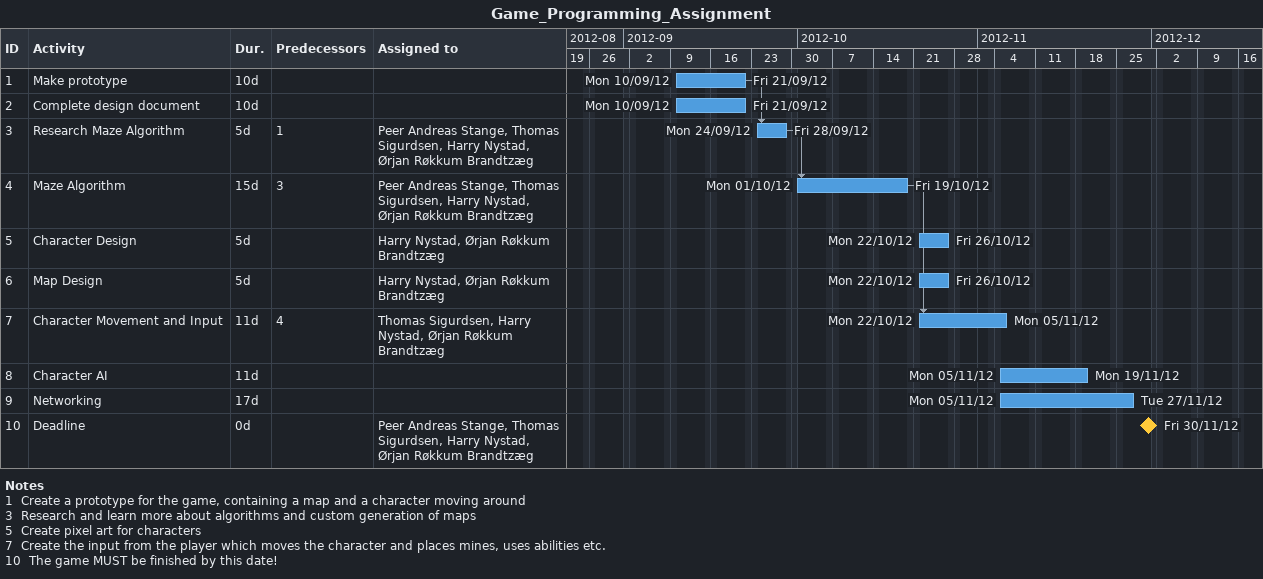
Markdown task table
Game_Programming_Assignment

| ID | Task | Duration | Start | Finish | Predecessors | Resources |
|---|---|---|---|---|---|---|
| 1 | Make prototype | 10d | 2012-09-10 | 2012-09-21 |  |  |
| 2 | Complete design document | 10d | 2012-09-10 | 2012-09-21 |  |  |
| 3 | Research Maze Algorithm | 5d | 2012-09-24 | 2012-09-28 | 1 | Peer Andreas Stange, Thomas Sigurdsen, Harry Nystad, Ørjan Røkkum Brandtzæg |
| 4 | Maze Algorithm | 15d | 2012-10-01 | 2012-10-19 | 3 | Peer Andreas Stange, Thomas Sigurdsen, Harry Nystad, Ørjan Røkkum Brandtzæg |
| 5 | Character Design | 5d | 2012-10-22 | 2012-10-26 |  | Harry Nystad, Ørjan Røkkum Brandtzæg |
| 6 | Map Design | 5d | 2012-10-22 | 2012-10-26 |  | Harry Nystad, Ørjan Røkkum Brandtzæg |
| 7 | Character Movement and Input | 11d | 2012-10-22 | 2012-11-05 | 4 | Thomas Sigurdsen, Harry Nystad, Ørjan Røkkum Brandtzæg |
| 8 | Character AI | 11d | 2012-11-05 | 2012-11-19 |  |  |
| 9 | Networking | 17d | 2012-11-05 | 2012-11-27 |  |  |
| 10 | Deadline | 0d | 2012-11-30 | 2012-11-30 |  | Peer Andreas Stange, Thomas Sigurdsen, Harry Nystad, Ørjan Røkkum Brandtzæg |

Notes
- 1: Create a prototype for the game, containing a map and a character moving around
- 3: Research and learn more about algorithms and custom generation of maps
- 5: Create pixel art for characters
- 7: Create the input from the player which moves the character and places mines, uses abilities etc.
- 10: The game MUST be finished by this date!
